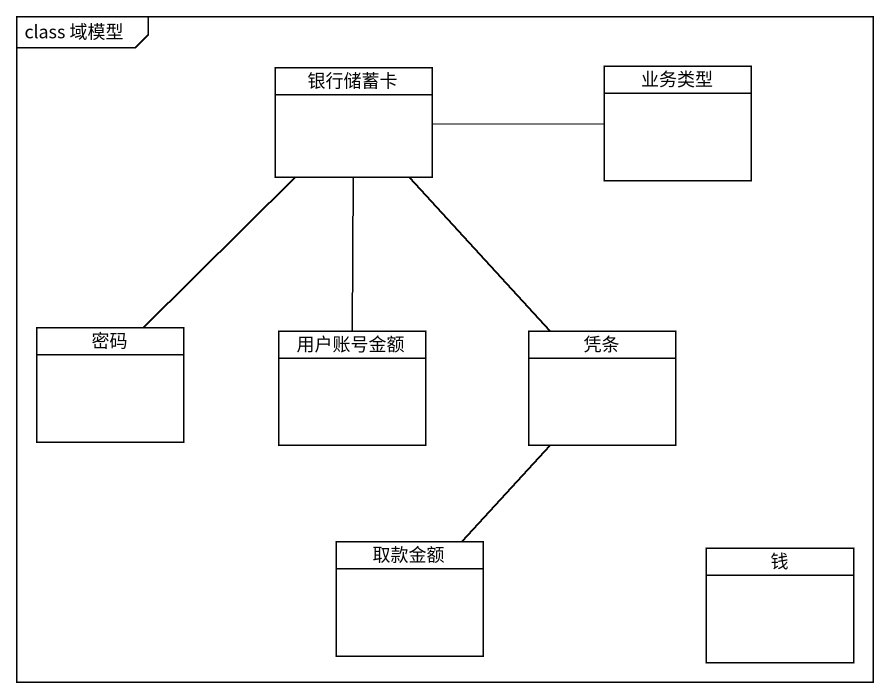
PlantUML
@startuml
mainframe class 域模型
hide circle
hide empty members
class 银行储蓄卡
class 业务类型
class 密码
class 用户账号金额
class 凭条
class 取款金额
class 钱
银行储蓄卡 -right- 业务类型
银行储蓄卡 -- 密码
银行储蓄卡 -- 用户账号金额
银行储蓄卡 -- 凭条
凭条 -- 取款金额
@enduml
